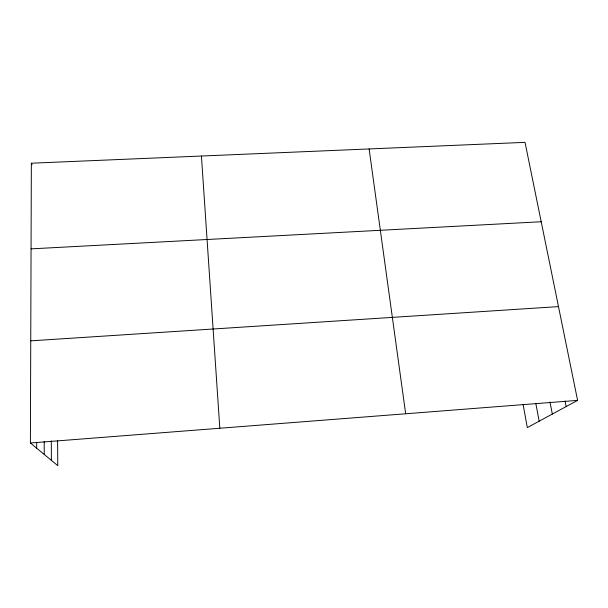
<?xml version="1.0" encoding="UTF-8"?>
<svg xmlns="http://www.w3.org/2000/svg" width="608" height="608" viewBox="0 0 608 608"><rect width="100%" height="100%" fill="white"/><g stroke="black" fill="none" stroke-linecap="round" stroke-linejoin="round"><path stroke-width="0.91" d="M36.67 448.187L36.678 442.578M57.6 440.397L57.775 465.644L30.4 442.996L31.35 163.218L525.023 142.356L577.6 400.383L527.318 427.584L523.093 404.457M30.4 442.996L577.6 400.383M30.75 340.837L558.494 306.607M31.054 248.862L541.196 221.745M31.35 163.218L32.049 164.859M565.068 400.999L566.17 406.562M549.982 401.956L552.322 414.056M535.884 403.765L539.152 421.184M369.117 148.945L405.658 413.774M201.423 156.028L219.822 428.245M51.292 440.792L51.384 460.355M44.209 441.393L44.232 454.442"/></g></svg>
